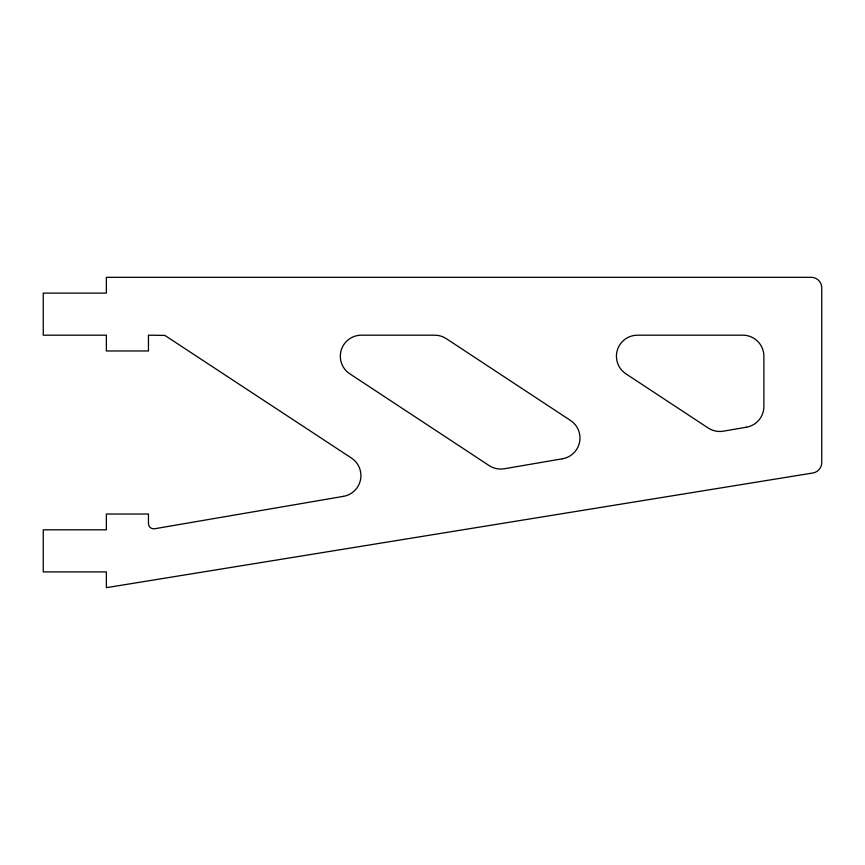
<?xml version="1.0" encoding="UTF-8"?>
<svg xmlns="http://www.w3.org/2000/svg" width="865" height="865" viewBox="0 0 865 865"><rect width="100%" height="100%" fill="white"/><g stroke="black" fill="none" stroke-linecap="round" stroke-linejoin="round"><path stroke-width="1.3" d="M343.437 496.359L154.597 528.753A5.255 5.255 0 0 1 148.456 523.574L148.456 514.037L106.373 514.037L106.373 529.812L43.25 529.812L43.25 571.895L106.373 571.895L106.373 587.67L812.916 472.982A10.521 10.521 0 0 0 821.75 462.591L821.75 287.85A10.521 10.521 0 0 0 811.229 277.33L106.373 277.33L106.373 293.105L43.25 293.105L43.25 335.188L106.373 335.188L106.373 350.963L148.456 350.963L148.456 335.188L164.847 335.404L351.46 458.05A21.041 21.041 0 0 1 343.437 496.359M562.488 458.774L504.284 468.765A21.041 21.041 0 0 1 489.157 465.597L349.784 373.799A21.041 21.041 0 0 1 361.354 335.188L434.717 335.188A21.041 21.041 0 0 1 446.297 338.658L570.511 420.466A21.041 21.041 0 0 1 562.488 458.774M746.409 427.224L723.335 431.181A21.041 21.041 0 0 1 708.208 428.013L625.892 373.799A21.041 21.041 0 0 1 637.462 335.188L742.851 335.188A21.041 21.041 0 0 1 763.892 356.229L763.892 406.485A21.041 21.041 0 0 1 746.409 427.224"/></g></svg>
